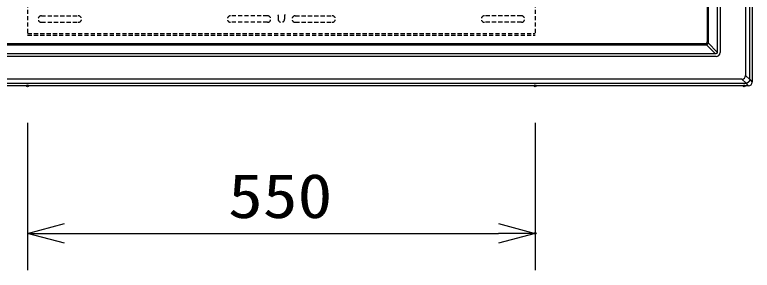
# Model space of a CAD drawing. Units: millimetres, scale not verified. Extents: x -63 to 63, y -57 to 57.
# Drawn here: x -28.67 to 11.27, y -7.87 to 5.98 of the extents above; entities that cross this region are included whole.
import ezdxf
from ezdxf.enums import TextEntityAlignment as Align

# ---------------------------------------------------------------- set-up
doc = ezdxf.new("R2010")
doc.units = ezdxf.units.MM
doc.header["$LTSCALE"] = 0.190236
doc.header["$PDMODE"] = 32
doc.header["$PDSIZE"] = 0.0951
doc.linetypes.add('DASHED1', pattern=[1.8, 1.2, -0.6])
for name, color, linetype in [('0-3_S1', 3, 'DASHED1'), ('0-5_GAIKEI', 1, 'Continuous'), ('0-7_SUNPO', 3, 'Continuous'), ('0-8_DEFPOINTS', 7, 'Continuous')]:
    doc.layers.add(name, color=color, linetype=linetype)
doc.styles.add('ＭＳ ゴシック', font='')
doc.styles.get('ＭＳ ゴシック').set_extended_font_data('MS Gothic')

# ---------------------------------------------------------------- blocks, each defined once
blk = doc.blocks.new('_OPEN30')
at = {"layer": '0-7_SUNPO', "color": 7}
blk.add_line((0, 0), (-1, 0), dxfattribs=at)
blk.add_lwpolyline([(-1, 0.26795), (0, 0), (-1, -0.26795)], dxfattribs=at)

msp = doc.modelspace()

# ---------------------------------------------------------------- linework, layer by layer
at = {"layer": '0-3_S1'}
for p, q in [((-27.9822, 7.6237), (-27.9822, 4.8737)), ((-0.4822, 7.6237), (-0.4822, 4.8737)), ((-27.2322, 5.9237), (-25.2322, 5.9237)), ((-14.9822, 5.9237), (-16.9822, 5.9237)), ((-14.4072, 5.9429), (-14.4072, 5.7487)), ((-14.0572, 5.9429), (-14.0572, 5.7487)), ((-13.4822, 5.9237), (-11.4822, 5.9237)), ((-1.2322, 5.9237), (-3.2322, 5.9237)), ((-27.2322, 5.5737), (-25.2322, 5.5737)), ((-14.9822, 5.5737), (-16.9822, 5.5737)), ((-13.4822, 5.5737), (-11.4822, 5.5737)), ((-1.2322, 5.5737), (-3.2322, 5.5737)), ((-27.9822, 4.9737), (-0.4822, 4.9737)), ((-27.9822, 4.8737), (-0.4822, 4.8737))]:
    msp.add_line(p, q, dxfattribs=at)
for centre, radius, start, end in [((-27.2322, 5.7487), 0.175, 90, 270), ((-25.2322, 5.7487), 0.175, 270, 90), ((-16.9822, 5.7487), 0.175, 90, 270), ((-14.9822, 5.7487), 0.175, 270, 90), ((-14.4572, 5.9429), 0.05, 0, 55.77113), ((-14.2322, 5.7487), 0.175, 180, 0), ((-14.0072, 5.9429), 0.05, 124.22887, 180), ((-13.4822, 5.7487), 0.175, 90, 270), ((-11.4822, 5.7487), 0.175, 270, 90), ((-3.2322, 5.7487), 0.175, 90, 270), ((-1.2322, 5.7487), 0.175, 270, 90)]:
    msp.add_arc(centre, radius, start, end, dxfattribs=at)
at = {"layer": '0-5_GAIKEI', "color": 7}
for p, q in [((11.2678, 32.4317), (11.2678, 2.3311)), ((11.0681, 2.1313), (-39.5325, 2.1313))]:
    msp.add_line(p, q, dxfattribs=at)
at = {"layer": '0-5_GAIKEI'}
for p, q in [((10.9056, 32.0714), (10.9056, 2.6913)), ((11.1324, 2.4645), (11.1324, 32.2983)), ((9.373, 30.8003), (9.373, 3.9624)), ((9.5318, 30.8257), (9.5318, 3.9371)), ((8.8328, 30.2496), (8.8328, 4.5131)), ((8.8926, 4.4984), (8.8926, 30.2644)), ((8.7336, 4.4138), (-37.198, 4.4138)), ((9.373, 3.9624), (8.8853, 4.4523)), ((-37.2127, 4.354), (8.7483, 4.354)), ((8.7944, 4.3614), (9.2824, 3.8711)), ((9.3071, 3.7124), (-37.7715, 3.7124)), ((9.2824, 3.8711), (-37.7469, 3.8711)), ((9.3002, 3.8709), (9.2824, 3.8711)), ((9.373, 3.9624), (9.3732, 3.944)), ((10.7078, 2.4936), (-39.1723, 2.4936)), ((10.9347, 2.2667), (10.7078, 2.4936)), ((10.9056, 2.6913), (11.1324, 2.4645)), ((11.1324, 2.4665), (11.2678, 2.3311)), ((-39.3991, 2.2667), (10.9347, 2.2667)), ((11.0681, 2.1313), (10.9327, 2.2667))]:
    msp.add_line(p, q, dxfattribs=at)
for points in [[(8.8365, 4.3827), (8.8375, 4.3835), (8.8385, 4.3842), (8.8394, 4.385), (8.8404, 4.3857), (8.8413, 4.3865), (8.8423, 4.3873), (8.8432, 4.3881), (8.8441, 4.3889), (8.845, 4.3897), (8.8459, 4.3905), (8.8468, 4.3913), (8.8477, 4.3921), (8.8486, 4.3929), (8.8495, 4.3938), (8.8504, 4.3946), (8.8512, 4.3955), (8.8521, 4.3964), (8.8529, 4.3972), (8.8538, 4.3981), (8.8546, 4.399), (8.8554, 4.3999), (8.8562, 4.4008), (8.8571, 4.4017), (8.8579, 4.4026), (8.8587, 4.4035), (8.8594, 4.4045), (8.8602, 4.4054), (8.861, 4.4064), (8.8617, 4.4073), (8.8625, 4.4083), (8.8632, 4.4092), (8.864, 4.4102), (8.8647, 4.4112), (8.8654, 4.4122), (8.8661, 4.4132), (8.8668, 4.4142), (8.8675, 4.4152), (8.8682, 4.4162), (8.8688, 4.4172)], [(8.8688, 4.4172), (8.8695, 4.4182), (8.8702, 4.4192), (8.8708, 4.4203), (8.8714, 4.4213), (8.8721, 4.4223), (8.8727, 4.4234), (8.8733, 4.4245), (8.8739, 4.4255), (8.8745, 4.4266), (8.875, 4.4277), (8.8756, 4.4287), (8.8762, 4.4298), (8.8767, 4.4309), (8.8773, 4.432), (8.8778, 4.4331), (8.8783, 4.4342), (8.8788, 4.4353), (8.8793, 4.4364), (8.8798, 4.4375), (8.8803, 4.4386), (8.8808, 4.4397), (8.8812, 4.4409), (8.8817, 4.442), (8.8821, 4.4431), (8.8826, 4.4443), (8.883, 4.4454), (8.8834, 4.4466), (8.8838, 4.4477), (8.8842, 4.4489), (8.8846, 4.45), (8.8849, 4.4512), (8.8853, 4.4523), (8.8853, 4.4523)], [(8.7944, 4.3614), (8.7956, 4.3617), (8.7967, 4.3621), (8.7979, 4.3625), (8.799, 4.3629), (8.8002, 4.3633), (8.8013, 4.3637), (8.8025, 4.3641), (8.8036, 4.3646), (8.8047, 4.365), (8.8059, 4.3655), (8.807, 4.3659), (8.8081, 4.3664), (8.8092, 4.3669), (8.8104, 4.3674), (8.8115, 4.3679), (8.8126, 4.3684), (8.8137, 4.3689), (8.8148, 4.3694), (8.8159, 4.37), (8.8169, 4.3705), (8.818, 4.3711), (8.8191, 4.3716), (8.8202, 4.3722), (8.8212, 4.3728), (8.8223, 4.3734), (8.8233, 4.374), (8.8244, 4.3746), (8.8254, 4.3753), (8.8265, 4.3759), (8.8275, 4.3765), (8.8285, 4.3772), (8.8296, 4.3779), (8.8306, 4.3785), (8.8316, 4.3792), (8.8326, 4.3799), (8.8336, 4.3806), (8.8346, 4.3813), (8.8356, 4.382), (8.8365, 4.3827)], [(9.3326, 3.8781), (9.3317, 3.8776), (9.3307, 3.8772), (9.3298, 3.8768), (9.3288, 3.8764), (9.3278, 3.876), (9.3268, 3.8756), (9.3259, 3.8752), (9.3249, 3.8749), (9.3239, 3.8746), (9.3229, 3.8742), (9.3219, 3.8739), (9.3209, 3.8736), (9.3199, 3.8734), (9.3188, 3.8731), (9.3178, 3.8729), (9.3168, 3.8726), (9.3158, 3.8724), (9.3147, 3.8722), (9.3137, 3.872), (9.3127, 3.8719), (9.3116, 3.8717), (9.3106, 3.8716), (9.3096, 3.8714), (9.3085, 3.8713), (9.3075, 3.8712), (9.3064, 3.8711), (9.3054, 3.8711), (9.3043, 3.871), (9.3033, 3.871), (9.3022, 3.8709), (9.3012, 3.8709), (9.3002, 3.8709)], [(9.3626, 3.9051), (9.362, 3.9042), (9.3614, 3.9033), (9.3609, 3.9025), (9.3603, 3.9016), (9.3597, 3.9007), (9.359, 3.8999), (9.3584, 3.899), (9.3578, 3.8982), (9.3571, 3.8974), (9.3565, 3.8966), (9.3558, 3.8958), (9.3551, 3.895), (9.3544, 3.8942), (9.3537, 3.8935), (9.3529, 3.8927), (9.3522, 3.892), (9.3515, 3.8912), (9.3507, 3.8905), (9.3499, 3.8898), (9.3492, 3.8891), (9.3484, 3.8884), (9.3476, 3.8877), (9.3468, 3.887), (9.3459, 3.8864), (9.3451, 3.8857), (9.3443, 3.8851), (9.3434, 3.8845), (9.3426, 3.8839), (9.3417, 3.8833), (9.3408, 3.8827), (9.34, 3.8821), (9.3391, 3.8816), (9.3382, 3.881), (9.3373, 3.8805), (9.3364, 3.88), (9.3354, 3.8795), (9.3345, 3.879), (9.3336, 3.8785), (9.3326, 3.8781)], [(9.3732, 3.944), (9.3732, 3.943), (9.3732, 3.9419), (9.3732, 3.9409), (9.3731, 3.9398), (9.3731, 3.9388), (9.373, 3.9377), (9.3729, 3.9367), (9.3728, 3.9356), (9.3727, 3.9346), (9.3726, 3.9336), (9.3725, 3.9325), (9.3723, 3.9315), (9.3721, 3.9304), (9.3719, 3.9294), (9.3717, 3.9284), (9.3715, 3.9274), (9.3713, 3.9263), (9.371, 3.9253), (9.3708, 3.9243), (9.3705, 3.9233), (9.3702, 3.9223), (9.3699, 3.9213), (9.3696, 3.9203), (9.3693, 3.9193), (9.3689, 3.9183), (9.3685, 3.9173), (9.3682, 3.9163), (9.3678, 3.9154), (9.3674, 3.9144), (9.367, 3.9134), (9.3665, 3.9125), (9.3661, 3.9115), (9.3656, 3.9106), (9.3651, 3.9097), (9.3647, 3.9087), (9.3642, 3.9078), (9.3636, 3.9069), (9.3631, 3.906), (9.3626, 3.9051)], [(11.1324, 2.4645), (11.1323, 2.4625), (11.1321, 2.4605), (11.1319, 2.4585), (11.1316, 2.4565), (11.1314, 2.4546), (11.1311, 2.4526), (11.1307, 2.4506), (11.1304, 2.4487), (11.13, 2.4467), (11.1297, 2.4447), (11.1292, 2.4428), (11.1288, 2.4408), (11.1283, 2.4389), (11.1278, 2.437), (11.1273, 2.435), (11.1268, 2.4331), (11.1262, 2.4312), (11.1256, 2.4293), (11.125, 2.4274), (11.1243, 2.4255), (11.1237, 2.4237), (11.123, 2.4218), (11.1223, 2.4199), (11.1215, 2.4181), (11.1208, 2.4162), (11.12, 2.4144), (11.1192, 2.4126), (11.1184, 2.4107), (11.1176, 2.4089), (11.1167, 2.4071), (11.1159, 2.4053), (11.115, 2.4036), (11.1141, 2.4018), (11.1132, 2.4), (11.1122, 2.3982), (11.1113, 2.3965), (11.1103, 2.3948), (11.1093, 2.393), (11.1083, 2.3913)], [(10.9974, 2.2851), (10.9956, 2.2842), (10.9938, 2.2833), (10.992, 2.2824), (10.9902, 2.2816), (10.9884, 2.2808), (10.9866, 2.2799), (10.9848, 2.2792), (10.9829, 2.2784), (10.9811, 2.2776), (10.9792, 2.2769), (10.9774, 2.2762), (10.9755, 2.2755), (10.9736, 2.2748), (10.9717, 2.2742), (10.9698, 2.2736), (10.9679, 2.273), (10.966, 2.2724), (10.9641, 2.2718), (10.9622, 2.2713), (10.9603, 2.2708), (10.9583, 2.2704), (10.9564, 2.2699), (10.9544, 2.2695), (10.9525, 2.2691), (10.9505, 2.2687), (10.9485, 2.2684), (10.9466, 2.2681), (10.9446, 2.2678), (10.9426, 2.2675), (10.9406, 2.2673), (10.9386, 2.2671), (10.9367, 2.2669), (10.9347, 2.2667)], [(11.0598, 2.3309), (11.0584, 2.3295), (11.0569, 2.3281), (11.0555, 2.3268), (11.054, 2.3254), (11.0525, 2.3241), (11.0511, 2.3227), (11.0496, 2.3214), (11.0481, 2.3201), (11.0466, 2.3188), (11.0451, 2.3175), (11.0435, 2.3162), (11.042, 2.3149), (11.0405, 2.3137), (11.0389, 2.3124), (11.0374, 2.3112), (11.0358, 2.3099), (11.0342, 2.3087), (11.0327, 2.3075), (11.0311, 2.3063), (11.0295, 2.3051), (11.0279, 2.3039), (11.0262, 2.3028), (11.0246, 2.3016), (11.023, 2.3005), (11.0213, 2.2994), (11.0197, 2.2982), (11.018, 2.2971), (11.0163, 2.2961), (11.0147, 2.295), (11.013, 2.2939), (11.0113, 2.2929), (11.0096, 2.2919), (11.0079, 2.2908), (11.0061, 2.2898), (11.0044, 2.2889), (11.0027, 2.2879), (11.0009, 2.2869), (10.9992, 2.286), (10.9974, 2.2851)], [(11.1083, 2.3913), (11.1073, 2.3896), (11.1063, 2.3879), (11.1052, 2.3862), (11.1042, 2.3845), (11.1031, 2.3828), (11.102, 2.3811), (11.1009, 2.3795), (11.0998, 2.3778), (11.0987, 2.3762), (11.0975, 2.3745), (11.0964, 2.3729), (11.0952, 2.3713), (11.094, 2.3697), (11.0929, 2.3681), (11.0917, 2.3665), (11.0904, 2.3649), (11.0892, 2.3634), (11.088, 2.3618), (11.0867, 2.3602), (11.0855, 2.3587), (11.0842, 2.3571), (11.0829, 2.3556), (11.0817, 2.3541), (11.0804, 2.3526), (11.0791, 2.3511), (11.0777, 2.3496), (11.0764, 2.3481), (11.0751, 2.3466), (11.0737, 2.3451), (11.0724, 2.3437), (11.071, 2.3422), (11.0696, 2.3408), (11.0683, 2.3393), (11.0669, 2.3379), (11.0655, 2.3365), (11.0641, 2.3351), (11.0627, 2.3337), (11.0612, 2.3323), (11.0598, 2.3309)]]:
    msp.add_lwpolyline(points, dxfattribs=at)
for centre, major_axis, ratio, start_param, end_param in [((8.7321, 4.5146), (-0.0718, 0.0718), 0.985257, 2.3636208, 3.9195645), ((8.7398, 4.5023), (-0.1285, 0.0852), 0.971946, 3.4033699, 3.7142024), ((8.7443, 4.5069), (-0.0853, 0.1284), 0.972012, 2.5684978, 2.8800297), ((9.3065, 3.9377), (-0.1595, 0.1595), 0.997265, 2.357564, 3.9256213), ((10.3463, 3.0528), (-0.5022, 0.5022), 0.49281, 2.7306286, 3.5525567)]:
    msp.add_ellipse(centre, major_axis=major_axis, ratio=ratio, start_param=start_param, end_param=end_param, dxfattribs=at)
at = {"layer": '0-5_GAIKEI', "color": 7}
msp.add_ellipse((11.0675, 2.3316), major_axis=(-0.1418, 0.1418), ratio=0.997265, start_param=2.357564, end_param=3.9256213, dxfattribs=at)
at = {"layer": '0-7_SUNPO'}
for p, q in [((-27.9822, 0.1313), (-27.9822, -7.8687)), ((-0.4822, 0.1313), (-0.4822, -7.8687)), ((-25.9822, -5.8687), (-2.4822, -5.8687))]:
    msp.add_line(p, q, dxfattribs=at)
at = {"layer": '0-7_SUNPO', "color": 7}
msp.add_point((10.8281, 2.1237), dxfattribs=at)
at = {"layer": '0-8_DEFPOINTS'}
for p in [(-27.9822, 2.1313), (-0.4822, 2.1313), (-0.4822, -5.8687)]:
    msp.add_point(p, dxfattribs=at)

# ---------------------------------------------------------------- block references
at = {"layer": '0-7_SUNPO', "xscale": 2, "yscale": 2, "rotation": 180}
msp.add_blockref('_OPEN30', (-27.9822, -5.8687), dxfattribs=at)
at = {"layer": '0-7_SUNPO', "xscale": 2, "yscale": 2}
msp.add_blockref('_OPEN30', (-0.4822, -5.8687), dxfattribs=at)

# ---------------------------------------------------------------- texts
at = {"layer": '0-7_SUNPO', "style": 'ＭＳ ゴシック', "width": 1.15}
msp.add_text('550', height=2.406, dxfattribs=at).set_placement((-17.1194, -5.7591), align=Align.BOTTOM_LEFT)

doc.saveas('drawing.dxf')
